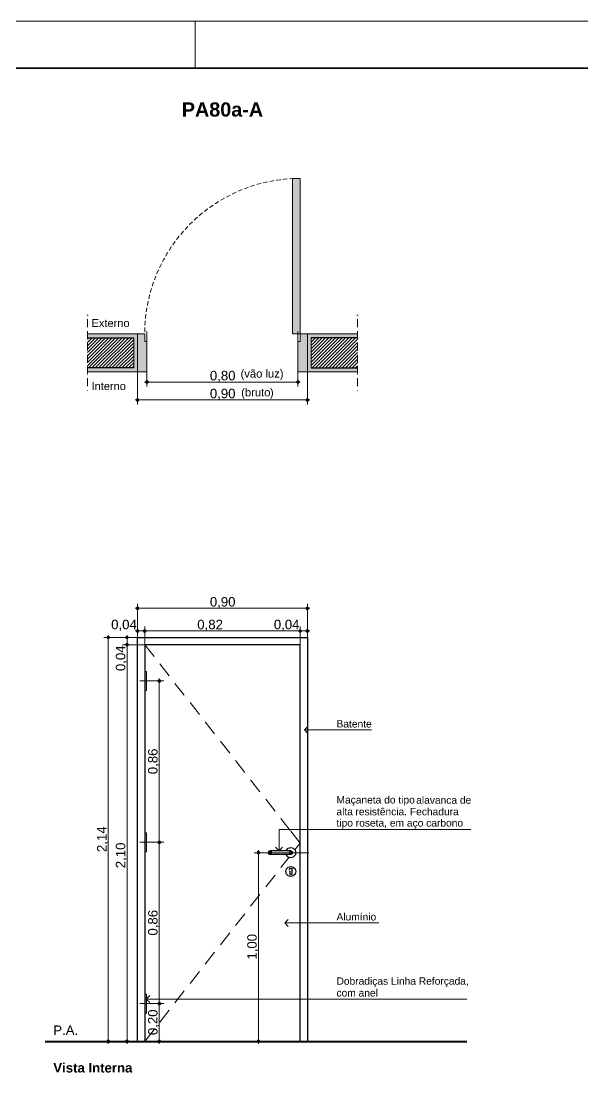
# Paper-space layout 'CAPS I e II_ FL 08.13 DETALHAMENTO DE PORTAS ' of a CAD drawing. Header units: metres. Extents: x 0 to 1400, y 0 to 841.
# Drawn here: x 292.6 to 411.7, y 617.6 to 841 of the extents above; entities that cross this region are included whole.
import ezdxf
from ezdxf.xclip import XClip

# ---------------------------------------------------------------- set-up
doc = ezdxf.new("R2010")
doc.units = ezdxf.units.M
doc.header["$MEASUREMENT"] = 0
doc.header["$XCLIPFRAME"] = 0
doc.linetypes.add('Achse', pattern=[0.0023, 0, -0.0008, 0.0015, 0])
doc.linetypes.add('Dashed', pattern=[0.0014, 0.0009, -0.0005])
for name, color, linetype, lineweight in [('0_Caneta_No__1', 7, 'Continuous', 35), ('0_Caneta_No__10', 7, 'Continuous', 5), ('0_Caneta_No__241', 7, 'Continuous', 13), ('0_Caneta_No__3', 7, 'Continuous', 25), ('0_Caneta_No__5', 7, 'Continuous', 20), ('0_Caneta_No__7', 7, 'Continuous', 13), ('0_Caneta_No__8', 7, 'Continuous', 9), ('0_Caneta_No__99', 7, 'Continuous', 20)]:
    doc.layers.add(name, color=color, linetype=linetype, lineweight=lineweight)
for name, color, linetype, lineweight, true_color in [('0_Caneta_No__25', 7, 'Continuous', 13, 0x982312), ('0_Caneta_No__9', 7, 'Continuous', 9, 0x020202), ('0_Caneta_No__97', 7, 'Continuous', 13, 0x6b6b6b)]:
    doc.layers.add(name, color=color, linetype=linetype, lineweight=lineweight, true_color=true_color)
doc.styles.add('GENERATED_STYLE_1', font='arial.ttf')
doc.styles.add('GENERATED_STYLE_2', font='arial.ttf')
pattern_1 = [(45, (27.60237, 827.6281), (-0.3535534, 0.3535534), [])]

# ---------------------------------------------------------------- blocks, each defined once
blk = doc.blocks.new('Drawing_1_1', base_point=(27.6, 827.63))
at = {"linetype": 'Continuous', "lineweight": 0, "ltscale": 1000, "true_color": 0xffffff}
for points in [[(351.74, 807.65), (350.14, 807.65), (350.14, 774.69), (351.74, 774.69)], [(306.63, 774.69), (306.63, 773.89), (316.46, 773.89), (316.46, 767.49), (306.63, 767.49), (306.63, 766.69), (317.26, 766.69), (317.26, 774.69)], [(319.26, 766.69), (319.26, 773.09), (318.78, 773.09), (318.78, 774.69), (317.26, 774.69), (317.26, 766.69)], [(353.26, 766.69), (353.26, 774.69), (351.74, 774.69), (351.74, 773.09), (351.26, 773.09), (351.26, 766.69)], [(363.88, 774.69), (353.26, 774.69), (353.26, 766.69), (363.88, 766.69), (363.88, 767.49), (354.06, 767.49), (354.06, 773.89), (363.88, 773.89)], [(319.18, 703.14), (318.78, 703.14), (318.78, 699.14), (319.18, 699.14)], [(319.18, 668.94), (318.78, 668.94), (318.78, 664.94), (319.18, 664.94)], [(319.18, 634.74), (318.78, 634.74), (318.78, 630.74), (319.18, 630.74)]]:
    blk.add_hatch(color=7, dxfattribs=at).paths.add_polyline_path(points)
at = {"linetype": 'Continuous', "lineweight": 0, "ltscale": 1000, "true_color": 0x000000}
h = blk.add_hatch(dxfattribs=at)
h.set_pattern_fill('common_brick_0001', color=18, style=0, pattern_type=2)
h.set_pattern_definition(pattern_1)
h.paths.add_polyline_path([(316.46, 773.89), (306.63, 773.89), (306.63, 767.49), (316.46, 767.49)])
h = blk.add_hatch(dxfattribs=at)
h.set_pattern_fill('common_brick_0001', color=18, style=0, pattern_type=2)
h.set_pattern_definition(pattern_1)
h.paths.add_polyline_path([(354.06, 773.89), (354.06, 767.49), (363.88, 767.49), (363.88, 773.89)])
at = {"layer": '0_Caneta_No__25', "linetype": 'Continuous', "lineweight": 13, "ltscale": 1000, "true_color": 0x982312}
for points in [[(319.01, 764.49), (319.02, 764.39), (319.08, 764.31), (319.16, 764.26), (319.26, 764.24), (319.35, 764.26), (319.43, 764.31), (319.49, 764.39), (319.51, 764.49), (319.49, 764.58), (319.43, 764.66), (319.35, 764.72), (319.26, 764.74), (319.16, 764.72), (319.08, 764.66), (319.02, 764.58)], [(351.01, 764.49), (351.02, 764.39), (351.08, 764.31), (351.16, 764.26), (351.26, 764.24), (351.35, 764.26), (351.43, 764.31), (351.49, 764.39), (351.51, 764.49), (351.49, 764.58), (351.43, 764.66), (351.35, 764.72), (351.26, 764.74), (351.16, 764.72), (351.08, 764.66), (351.02, 764.58)], [(317.01, 760.69), (317.02, 760.59), (317.08, 760.51), (317.16, 760.46), (317.26, 760.44), (317.35, 760.46), (317.43, 760.51), (317.49, 760.59), (317.51, 760.69), (317.49, 760.78), (317.43, 760.87), (317.35, 760.92), (317.26, 760.94), (317.16, 760.92), (317.08, 760.87), (317.02, 760.78)], [(353.01, 760.69), (353.02, 760.59), (353.08, 760.51), (353.16, 760.46), (353.26, 760.44), (353.35, 760.46), (353.43, 760.51), (353.49, 760.59), (353.51, 760.69), (353.49, 760.78), (353.43, 760.87), (353.35, 760.92), (353.26, 760.94), (353.16, 760.92), (353.08, 760.87), (353.02, 760.78)], [(317.01, 716.54), (317.02, 716.44), (317.08, 716.36), (317.16, 716.31), (317.26, 716.29), (317.35, 716.31), (317.43, 716.36), (317.49, 716.44), (317.51, 716.54), (317.49, 716.63), (317.43, 716.72), (317.35, 716.77), (317.26, 716.79), (317.16, 716.77), (317.08, 716.72), (317.02, 716.63)], [(353.01, 716.54), (353.02, 716.44), (353.08, 716.36), (353.16, 716.31), (353.26, 716.29), (353.35, 716.31), (353.43, 716.36), (353.49, 716.44), (353.51, 716.54), (353.49, 716.63), (353.43, 716.72), (353.35, 716.77), (353.26, 716.79), (353.16, 716.77), (353.08, 716.72), (353.02, 716.63)], [(310.81, 710.34), (310.82, 710.24), (310.88, 710.16), (310.96, 710.11), (311.06, 710.09), (311.15, 710.11), (311.23, 710.16), (311.29, 710.24), (311.31, 710.34), (311.29, 710.43), (311.23, 710.52), (311.15, 710.57), (311.06, 710.59), (310.96, 710.57), (310.88, 710.52), (310.82, 710.43)], [(314.78, 710.34), (314.79, 710.24), (314.85, 710.16), (314.93, 710.11), (315.03, 710.09), (315.12, 710.11), (315.2, 710.16), (315.26, 710.24), (315.28, 710.34), (315.26, 710.43), (315.2, 710.52), (315.12, 710.57), (315.03, 710.59), (314.93, 710.57), (314.85, 710.52), (314.79, 710.43)], [(317.01, 711.73), (317.02, 711.64), (317.08, 711.55), (317.16, 711.5), (317.26, 711.48), (317.35, 711.5), (317.43, 711.55), (317.49, 711.64), (317.51, 711.73), (317.49, 711.83), (317.43, 711.91), (317.35, 711.96), (317.26, 711.98), (317.16, 711.96), (317.08, 711.91), (317.02, 711.83)], [(318.53, 711.73), (318.54, 711.64), (318.6, 711.55), (318.68, 711.5), (318.78, 711.48), (318.87, 711.5), (318.95, 711.55), (319.01, 711.64), (319.03, 711.73), (319.01, 711.83), (318.95, 711.91), (318.87, 711.96), (318.78, 711.98), (318.68, 711.96), (318.6, 711.91), (318.54, 711.83)], [(351.49, 711.73), (351.5, 711.64), (351.56, 711.55), (351.64, 711.5), (351.74, 711.48), (351.83, 711.5), (351.91, 711.55), (351.97, 711.64), (351.99, 711.73), (351.97, 711.83), (351.91, 711.91), (351.83, 711.96), (351.74, 711.98), (351.64, 711.96), (351.56, 711.91), (351.5, 711.83)], [(353.01, 711.73), (353.02, 711.64), (353.08, 711.55), (353.16, 711.5), (353.26, 711.48), (353.35, 711.5), (353.43, 711.55), (353.49, 711.64), (353.51, 711.73), (353.49, 711.83), (353.43, 711.91), (353.35, 711.96), (353.26, 711.98), (353.16, 711.96), (353.08, 711.91), (353.02, 711.83)], [(314.78, 708.82), (314.79, 708.72), (314.85, 708.64), (314.93, 708.59), (315.03, 708.57), (315.12, 708.59), (315.2, 708.64), (315.26, 708.72), (315.28, 708.82), (315.26, 708.91), (315.2, 709), (315.12, 709.05), (315.03, 709.07), (314.93, 709.05), (314.85, 709), (314.79, 708.91)], [(321.61, 701.14), (321.63, 701.04), (321.68, 700.96), (321.76, 700.91), (321.86, 700.89), (321.95, 700.91), (322.03, 700.96), (322.09, 701.04), (322.11, 701.14), (322.09, 701.23), (322.03, 701.32), (321.95, 701.37), (321.86, 701.39), (321.76, 701.37), (321.68, 701.32), (321.63, 701.23)], [(321.61, 666.94), (321.63, 666.84), (321.68, 666.76), (321.76, 666.71), (321.86, 666.69), (321.95, 666.71), (322.03, 666.76), (322.09, 666.84), (322.11, 666.94), (322.09, 667.03), (322.03, 667.12), (321.95, 667.17), (321.86, 667.19), (321.76, 667.17), (321.68, 667.12), (321.63, 667.03)], [(342.64, 664.74), (342.66, 664.64), (342.71, 664.56), (342.79, 664.51), (342.89, 664.49), (342.98, 664.51), (343.06, 664.56), (343.12, 664.64), (343.14, 664.74), (343.12, 664.83), (343.06, 664.92), (342.98, 664.97), (342.89, 664.99), (342.79, 664.97), (342.71, 664.92), (342.66, 664.83)], [(321.61, 632.74), (321.63, 632.64), (321.68, 632.56), (321.76, 632.51), (321.86, 632.49), (321.95, 632.51), (322.03, 632.56), (322.09, 632.64), (322.11, 632.74), (322.09, 632.83), (322.03, 632.92), (321.95, 632.97), (321.86, 632.99), (321.76, 632.97), (321.68, 632.92), (321.63, 632.83)], [(310.81, 624.74), (310.82, 624.64), (310.88, 624.56), (310.96, 624.51), (311.06, 624.49), (311.15, 624.51), (311.23, 624.56), (311.29, 624.64), (311.31, 624.74), (311.29, 624.83), (311.23, 624.92), (311.15, 624.97), (311.06, 624.99), (310.96, 624.97), (310.88, 624.92), (310.82, 624.83)], [(314.78, 624.74), (314.79, 624.64), (314.85, 624.56), (314.93, 624.51), (315.03, 624.49), (315.12, 624.51), (315.2, 624.56), (315.26, 624.64), (315.28, 624.74), (315.26, 624.83), (315.2, 624.92), (315.12, 624.97), (315.03, 624.99), (314.93, 624.97), (314.85, 624.92), (314.79, 624.83)], [(321.61, 624.74), (321.63, 624.64), (321.68, 624.56), (321.76, 624.51), (321.86, 624.49), (321.95, 624.51), (322.03, 624.56), (322.09, 624.64), (322.11, 624.74), (322.09, 624.83), (322.03, 624.92), (321.95, 624.97), (321.86, 624.99), (321.76, 624.97), (321.68, 624.92), (321.63, 624.83)], [(342.64, 624.74), (342.66, 624.64), (342.71, 624.56), (342.79, 624.51), (342.89, 624.49), (342.98, 624.51), (343.06, 624.56), (343.12, 624.64), (343.14, 624.74), (343.12, 624.83), (343.06, 624.92), (342.98, 624.97), (342.89, 624.99), (342.79, 624.97), (342.71, 624.92), (342.66, 624.83)]]:
    blk.add_hatch(color=24, dxfattribs=at).paths.add_polyline_path(points)
at = {"layer": '0_Caneta_No__1', "color": 7, "linetype": 'Continuous', "lineweight": 40, "ltscale": 1000}
blk.add_line((297.68, 624.74), (387.09, 624.74), dxfattribs=at)
at = {"layer": '0_Caneta_No__10', "color": 7, "linetype": 'Continuous', "lineweight": 5, "ltscale": 1000}
for p, q in [((319.18, 703.14), (318.78, 703.14)), ((318.78, 703.14), (318.78, 699.14)), ((319.18, 699.14), (319.18, 703.14)), ((318.78, 699.14), (319.18, 699.14)), ((319.18, 668.94), (318.78, 668.94)), ((318.78, 668.94), (318.78, 664.94)), ((319.18, 664.94), (319.18, 668.94)), ((318.78, 664.94), (319.18, 664.94)), ((319.18, 634.74), (318.78, 634.74)), ((318.78, 634.74), (318.78, 630.74)), ((319.18, 630.74), (319.18, 634.74)), ((318.78, 630.74), (319.18, 630.74))]:
    blk.add_line(p, q, dxfattribs=at)
at = {"layer": '0_Caneta_No__241', "color": 7, "linetype": 'Achse', "lineweight": 13, "ltscale": 1000}
for p, q in [((306.63, 778.69), (306.63, 762.69)), ((363.88, 778.69), (363.88, 762.69))]:
    blk.add_line(p, q, dxfattribs=at)
at = {"layer": '0_Caneta_No__241', "color": 7, "linetype": 'Continuous', "lineweight": 13, "ltscale": 1000}
for p, q in [((306.63, 774.69), (317.26, 774.69)), ((316.46, 773.89), (316.46, 767.49)), ((317.26, 774.69), (317.26, 766.69)), ((363.88, 774.69), (353.26, 774.69)), ((353.26, 774.69), (353.26, 766.69)), ((354.06, 773.89), (354.06, 767.49)), ((317.26, 766.69), (306.63, 766.69)), ((353.26, 766.69), (363.88, 766.69)), ((318.78, 708.82), (320.75, 706.3)), ((321.98, 704.73), (323.96, 702.21)), ((325.19, 700.63), (327.17, 698.12)), ((328.4, 696.54), (330.37, 694.02)), ((331.61, 692.45), (333.58, 689.93)), ((334.82, 688.36), (336.79, 685.84)), ((338.03, 684.27), (340, 681.75)), ((341.23, 680.17), (343.21, 677.66)), ((344.44, 676.08), (346.42, 673.56)), ((347.65, 671.99), (349.63, 669.47)), ((349.76, 669.3), (351.74, 666.78)), ((350.61, 665.34), (351.74, 666.78)), ((347.65, 661.57), (349.37, 663.76)), ((344.44, 657.48), (346.42, 660)), ((341.23, 653.38), (343.21, 655.9)), ((338.03, 649.29), (340, 651.81)), ((334.82, 645.2), (336.79, 647.72)), ((331.61, 641.11), (333.58, 643.63)), ((328.4, 637.02), (330.37, 639.53)), ((325.19, 632.92), (327.17, 635.44)), ((321.98, 628.83), (323.96, 631.35)), ((318.78, 624.74), (320.75, 627.26))]:
    blk.add_line(p, q, dxfattribs=at)
at = {"layer": '0_Caneta_No__25', "color": 24, "linetype": 'Continuous', "lineweight": 13, "ltscale": 1000, "true_color": 0x982312}
for p, q in [((319.26, 764.74), (319.26, 775.17)), ((351.26, 764.74), (351.26, 775.17)), ((317.26, 760.94), (317.26, 771.38)), ((353.26, 760.94), (353.26, 771.38)), ((318.76, 764.49), (319.01, 764.49)), ((319.26, 763.55), (319.26, 764.24)), ((319.51, 764.49), (351.01, 764.49)), ((351.26, 763.55), (351.26, 764.24)), ((351.51, 764.49), (351.76, 764.49)), ((316.76, 760.69), (317.01, 760.69)), ((317.26, 759.75), (317.26, 760.44)), ((317.51, 760.69), (353.01, 760.69)), ((353.26, 759.75), (353.26, 760.44)), ((353.51, 760.69), (353.76, 760.69)), ((317.26, 716.79), (317.26, 717.48)), ((353.26, 716.79), (353.26, 717.48)), ((316.76, 716.54), (317.01, 716.54)), ((317.26, 705.85), (317.26, 716.29)), ((317.51, 716.54), (353.01, 716.54)), ((353.26, 705.85), (353.26, 716.29)), ((353.51, 716.54), (353.76, 716.54)), ((317.26, 711.98), (317.26, 712.67)), ((318.78, 711.98), (318.78, 712.67)), ((351.74, 711.98), (351.74, 712.67)), ((353.26, 711.98), (353.26, 712.67)), ((310.81, 710.34), (310.12, 710.34)), ((311.06, 710.59), (311.06, 710.84)), ((321.74, 710.34), (311.31, 710.34)), ((314.78, 710.34), (314.09, 710.34)), ((315.03, 710.59), (315.03, 710.84)), ((325.71, 710.34), (315.28, 710.34)), ((316.76, 711.73), (317.01, 711.73)), ((317.26, 701.04), (317.26, 711.48)), ((317.51, 711.73), (318.53, 711.73)), ((318.78, 701.04), (318.78, 711.48)), ((319.03, 711.73), (351.49, 711.73)), ((351.74, 701.04), (351.74, 711.48)), ((351.99, 711.73), (353.01, 711.73)), ((353.26, 701.04), (353.26, 711.48)), ((353.51, 711.73), (353.76, 711.73)), ((311.06, 624.99), (311.06, 710.09)), ((314.78, 708.82), (314.09, 708.82)), ((315.03, 709.07), (315.03, 710.09)), ((315.03, 624.99), (315.03, 708.57)), ((325.71, 708.82), (315.28, 708.82)), ((321.86, 701.39), (321.86, 701.64)), ((321.61, 701.14), (317.77, 701.14)), ((321.86, 667.19), (321.86, 700.89)), ((322.8, 701.14), (322.11, 701.14)), ((352.62, 690.74), (353.37, 691.49)), ((352.62, 690.74), (359.33, 690.74)), ((352.62, 690.74), (353.37, 689.99)), ((359.33, 690.74), (366.86, 690.74)), ((347.25, 665.14), (347.25, 669.68)), ((347.25, 669.68), (359.33, 669.68)), ((359.33, 669.68), (387.89, 669.68)), ((321.61, 666.94), (317.77, 666.94)), ((321.86, 632.99), (321.86, 666.69)), ((322.8, 666.94), (322.11, 666.94)), ((347.25, 665.14), (346.5, 665.89)), ((347.25, 665.14), (348, 665.89)), ((342.64, 664.74), (341.95, 664.74)), ((342.89, 664.99), (342.89, 665.24)), ((342.89, 624.99), (342.89, 664.49)), ((353.57, 664.74), (343.14, 664.74)), ((348.45, 649.84), (349.2, 650.59)), ((348.45, 649.84), (355.26, 649.84)), ((348.45, 649.84), (349.2, 649.09)), ((355.26, 649.84), (359.33, 649.84)), ((359.33, 649.84), (368.39, 649.84)), ((319.11, 633.72), (319.86, 634.47)), ((321.61, 632.74), (317.77, 632.74)), ((319.11, 633.72), (354.25, 633.72)), ((319.11, 633.72), (319.86, 632.97)), ((321.86, 624.99), (321.86, 632.49)), ((322.8, 632.74), (322.11, 632.74)), ((354.25, 633.72), (359.33, 633.72)), ((359.33, 633.72), (387.06, 633.72)), ((310.81, 624.74), (310.12, 624.74)), ((311.06, 624.24), (311.06, 624.49)), ((321.74, 624.74), (311.31, 624.74)), ((314.78, 624.74), (314.09, 624.74)), ((315.03, 624.24), (315.03, 624.49)), ((325.71, 624.74), (315.28, 624.74)), ((321.61, 624.74), (317.77, 624.74)), ((321.86, 624.24), (321.86, 624.49)), ((322.8, 624.74), (322.11, 624.74)), ((342.64, 624.74), (341.95, 624.74)), ((342.89, 624.24), (342.89, 624.49)), ((353.57, 624.74), (343.14, 624.74))]:
    blk.add_line(p, q, dxfattribs=at)
for centre in [(319.26, 764.49), (351.26, 764.49), (317.26, 760.69), (353.26, 760.69), (317.26, 716.54), (353.26, 716.54), (311.06, 710.34), (315.03, 710.34), (317.26, 711.73), (318.78, 711.73), (351.74, 711.73), (353.26, 711.73), (315.03, 708.82), (321.86, 701.14), (321.86, 666.94), (342.89, 664.74), (321.86, 632.74), (311.06, 624.74), (315.03, 624.74), (321.86, 624.74), (342.89, 624.74)]:
    blk.add_circle(centre, 0.25, dxfattribs=at)
at = {"layer": '0_Caneta_No__3', "color": 7, "linetype": 'Continuous', "lineweight": 30, "ltscale": 1000}
for p, q in [((306.63, 773.89), (316.46, 773.89)), ((363.88, 773.89), (354.06, 773.89)), ((316.46, 767.49), (306.63, 767.49)), ((354.06, 767.49), (363.88, 767.49)), ((317.26, 624.74), (317.26, 710.34)), ((317.26, 710.34), (353.26, 710.34)), ((353.26, 710.34), (353.26, 624.74)), ((351.74, 708.82), (318.78, 708.82)), ((318.78, 708.82), (318.78, 624.74)), ((351.74, 624.74), (351.74, 708.82)), ((348.8, 665.28), (349.2, 665.67)), ((349.2, 665.67), (349.74, 665.82)), ((349.74, 665.82), (350.28, 665.67)), ((350.28, 665.67), (350.67, 665.28)), ((345.05, 665.02), (344.94, 664.74)), ((344.94, 664.74), (345.05, 664.46)), ((345.11, 665.02), (345, 664.74)), ((345, 664.74), (345.11, 664.46)), ((345.34, 665.14), (345.05, 665.02)), ((345.05, 664.46), (345.34, 664.34)), ((345.31, 665.02), (345.22, 664.74)), ((345.22, 664.74), (345.31, 664.46)), ((345.38, 665.14), (345.34, 665.14)), ((345.38, 664.34), (345.34, 664.34)), ((345.51, 665.14), (345.38, 665.14)), ((345.51, 664.34), (345.38, 664.34)), ((345.71, 665.14), (345.51, 665.14)), ((345.71, 664.34), (345.51, 664.34)), ((345.6, 665.02), (345.55, 664.74)), ((345.55, 664.74), (345.6, 664.46)), ((345.94, 665.14), (345.71, 665.14)), ((345.94, 664.34), (345.71, 664.34)), ((349.14, 665.14), (345.94, 665.14)), ((349.14, 664.34), (345.94, 664.34)), ((348.76, 665.14), (348.8, 665.28)), ((348.8, 664.2), (348.76, 664.34)), ((349.2, 663.8), (348.8, 664.2)), ((349.37, 665.14), (349.14, 665.14)), ((349.37, 664.34), (349.14, 664.34)), ((349.74, 663.66), (349.2, 663.8)), ((349.56, 665.14), (349.37, 665.14)), ((349.56, 664.34), (349.37, 664.34)), ((349.48, 665.02), (349.52, 664.74)), ((349.52, 664.74), (349.48, 664.46)), ((349.69, 665.14), (349.56, 665.14)), ((349.69, 664.34), (349.56, 664.34)), ((349.74, 665.14), (349.69, 665.14)), ((349.74, 664.34), (349.69, 664.34)), ((349.74, 665.14), (350.02, 665.02)), ((350.02, 664.46), (349.74, 664.34)), ((350.28, 663.8), (349.74, 663.66)), ((349.76, 665.02), (349.85, 664.74)), ((349.85, 664.74), (349.76, 664.46)), ((349.96, 665.02), (350.07, 664.74)), ((350.07, 664.74), (349.96, 664.46)), ((350.02, 665.02), (350.14, 664.74)), ((350.14, 664.74), (350.02, 664.46)), ((350.67, 664.2), (350.28, 663.8)), ((350.67, 665.28), (350.82, 664.74)), ((350.82, 664.74), (350.67, 664.2)), ((348.66, 660.74), (348.8, 661.28)), ((348.8, 661.28), (349.2, 661.67)), ((349.2, 661.67), (349.74, 661.82)), ((349.44, 661.13), (349.47, 661.2)), ((349.47, 661.2), (349.52, 661.35)), ((349.52, 661.35), (349.74, 661.44)), ((349.74, 661.82), (350.28, 661.67)), ((349.74, 661.44), (349.95, 661.35)), ((349.95, 661.35), (350, 661.2)), ((350, 661.2), (350.03, 661.13)), ((350.28, 661.67), (350.67, 661.28)), ((350.67, 661.28), (350.82, 660.74)), ((348.8, 660.2), (348.66, 660.74)), ((349.2, 659.8), (348.8, 660.2)), ((349.74, 659.66), (349.2, 659.8)), ((349.54, 660.85), (349.54, 660.92)), ((349.54, 660.85), (349.54, 660.74)), ((349.54, 660.74), (349.54, 660.62)), ((349.54, 660.62), (349.54, 660.39)), ((349.54, 660.39), (349.54, 660.24)), ((349.59, 660.1), (349.54, 660.24)), ((349.74, 660.04), (349.59, 660.1)), ((349.88, 660.1), (349.74, 660.04)), ((350.28, 659.8), (349.74, 659.66)), ((349.94, 660.24), (349.88, 660.1)), ((350.03, 661.13), (349.94, 660.92)), ((349.94, 660.92), (349.94, 660.85)), ((349.94, 660.85), (349.94, 660.74)), ((349.94, 660.74), (349.94, 660.62)), ((349.94, 660.62), (349.94, 660.39)), ((349.94, 660.39), (349.94, 660.24)), ((350.67, 660.2), (350.28, 659.8)), ((350.82, 660.74), (350.67, 660.2)), ((318.78, 624.74), (317.26, 624.74)), ((318.78, 624.74), (351.74, 624.74)), ((353.26, 624.74), (351.74, 624.74))]:
    blk.add_line(p, q, dxfattribs=at)
at = {"layer": '0_Caneta_No__9', "color": 18, "linetype": 'Continuous', "lineweight": 9, "ltscale": 1000, "true_color": 0x020202}
for p, q in [((350.14, 774.69), (350.14, 807.65)), ((350.14, 807.65), (351.74, 807.65)), ((351.74, 807.65), (351.74, 774.69)), ((318.78, 774.69), (317.26, 774.69)), ((317.26, 774.69), (317.26, 766.69)), ((318.78, 773.09), (318.78, 774.69)), ((319.26, 773.09), (318.78, 773.09)), ((319.26, 766.69), (319.26, 773.09)), ((351.74, 774.69), (350.14, 774.69)), ((351.74, 773.09), (351.26, 773.09)), ((351.26, 773.09), (351.26, 766.69)), ((353.26, 774.69), (351.74, 774.69)), ((351.74, 774.69), (351.74, 773.09)), ((353.26, 766.69), (353.26, 774.69)), ((317.26, 766.69), (319.26, 766.69)), ((351.26, 766.69), (353.26, 766.69))]:
    blk.add_line(p, q, dxfattribs=at)
at = {"layer": '0_Caneta_No__97', "color": 251, "linetype": 'Dashed', "lineweight": 13, "ltscale": 1000, "true_color": 0x6b6b6b}
blk.add_arc((351.74, 774.69), 32.96, 90, 180, dxfattribs=at)
at = {"layer": '0_Caneta_No__1', "color": 7, "linetype": 'Continuous', "lineweight": 40}
for s, insert, char_height, attachment_point, style in [('\\A1;{\\pqc;\\fArial|b1|i0|c0|p0;\\W1.000000;PA80a-A}', (335.26, 822.24), 3, 5, 'GENERATED_STYLE_2'), ('\\A1;{\\pql;\\pt0;\\fArial|b0|i0|c0|p0;\\W1.000000;Dobradiças Linha Reforçada,}', (359.43, 636.28), 1.55, 7, 'GENERATED_STYLE_1'), ('\\A1;{\\pql;\\pt0;\\fArial|b0|i0|c0|p0;\\W1.000000;com anel}', (359.43, 634.23), 1.55, 7, 'GENERATED_STYLE_1')]:
    blk.add_mtext(s, dxfattribs=dict(at, insert=insert, char_height=char_height, attachment_point=attachment_point, style=style))
at = {"layer": '0_Caneta_No__25', "color": 24, "linetype": 'Continuous', "lineweight": 13, "true_color": 0x982312, "attachment_point": 7, "style": 'GENERATED_STYLE_1'}
for s, insert, char_height in [('\\A1;{\\pql;\\pt0;\\fArial|b0|i0|c0|p0;\\W1.000000;Externo}', (307.51, 776.13), 1.6737), ('\\A1;{\\pql;\\pt0;\\fArial|b0|i0|c0|p0;\\W1.000000;0,80}', (332.59, 764.48), 2), ('\\A1;{\\pql;\\pt0;\\fArial|b0|i0|c0|p0;\\W1.000000;(vão luz)}', (339.1, 764.92), 1.7), ('\\A1;{\\pql;\\pt0;\\fArial|b0|i0|c0|p0;\\W1.000000;Interno}', (307.51, 762.77), 1.6737), ('\\A1;{\\pql;\\pt0;\\fArial|b0|i0|c0|p0;\\W1.000000;0,90}', (332.59, 760.69), 2), ('\\A1;{\\pql;\\pt0;\\fArial|b0|i0|c0|p0;\\W1.000000;(bruto}', (339.23, 760.94), 1.7), ('\\A1;{\\pql;\\pt0;\\fArial|b0|i0|c0|p0;\\W1.000000;)}', (345.32, 760.94), 1.7), ('\\A1;{\\pql;\\pt0;\\fArial|b0|i0|c0|p0;\\W1.000000;0,90}', (332.59, 716.54), 2), ('\\A1;{\\pql;\\pt0;\\fArial|b0|i0|c0|p0;\\W1.000000;0,04}', (311.67, 711.73), 2), ('\\A1;{\\pql;\\pt0;\\fArial|b0|i0|c0|p0;\\W1.000000;0,82}', (329.92, 711.73), 2), ('\\A1;{\\pql;\\pt0;\\fArial|b0|i0|c0|p0;\\W1.000000;0,04}', (346.15, 711.73), 2)]:
    blk.add_mtext(s, dxfattribs=dict(at, insert=insert, char_height=char_height))
at = {"layer": '0_Caneta_No__25', "color": 24, "linetype": 'Continuous', "lineweight": 13, "true_color": 0x982312, "char_height": 2, "attachment_point": 7, "rotation": 90, "style": 'GENERATED_STYLE_1'}
for s, insert in [('\\A1;{\\pql;\\pt0;\\fArial|b0|i0|c0|p0;\\W1.000000;0,04}', (315.03, 703.23)), ('\\A1;{\\pql;\\pt0;\\fArial|b0|i0|c0|p0;\\W1.000000;0,86}', (321.86, 681.37)), ('\\A1;{\\pql;\\pt0;\\fArial|b0|i0|c0|p0;\\W1.000000;2,14}', (311.06, 664.87)), ('\\A1;{\\pql;\\pt0;\\fArial|b0|i0|c0|p0;\\W1.000000;2,10}', (315.03, 661.44)), ('\\A1;{\\pql;\\pt0;\\fArial|b0|i0|c0|p0;\\W1.000000;0,86}', (321.86, 647.17)), ('\\A1;{\\pql;\\pt0;\\fArial|b0|i0|c0|p0;\\W1.000000;1,00}', (342.89, 642.07)), ('\\A1;{\\pql;\\pt0;\\fArial|b0|i0|c0|p0;\\W1.000000;0,20}', (321.86, 626.07))]:
    blk.add_mtext(s, dxfattribs=dict(at, insert=insert))
at = {"layer": '0_Caneta_No__5', "color": 7, "linetype": 'Continuous', "lineweight": 20, "char_height": 2, "attachment_point": 7}
for s, insert, style in [('\\A1;{\\pql;\\pt0;\\fArial|b0|i0|c0|p0;\\W1.000000;P.A.}', (299.4, 626.11), 'GENERATED_STYLE_1'), ('\\A1;{\\pql;\\pt0;\\fArial|b1|i0|c0|p0;\\W1.000000;Vista Interna}', (299.4, 618.12), 'GENERATED_STYLE_2')]:
    blk.add_mtext(s, dxfattribs=dict(at, insert=insert, style=style))
at = {"layer": '0_Caneta_No__99', "color": 7, "linetype": 'Continuous', "lineweight": 20, "char_height": 1.55, "attachment_point": 7, "style": 'GENERATED_STYLE_1'}
for s, insert in [('\\A1;{\\pql;\\pt0;\\fArial|b0|i0|c0|p0;\\W1.000000;Batente}', (359.43, 691.25)), ('\\A1;{\\pql;\\pt0;\\fArial|b0|i0|c0|p0;\\W1.000000;Maçaneta do tipo}', (359.43, 674.69)), ('\\A1;{\\pql;\\pt0;\\fArial|b0|i0|c0|p0;\\W1.000000; }', (375.74, 675.11)), ('\\A1;{\\pql;\\pt0;\\fArial|b0|i0|c0|p0;\\W1.000000;alavanca de}', (376.33, 675.09)), ('\\A1;{\\pql;\\pt0;\\fArial|b0|i0|c0|p0;\\W1.000000;alta}', (359.43, 672.64)), ('\\A1;{\\pql;\\pt0;\\fArial|b0|i0|c0|p0;\\W1.000000; }', (362.85, 672.67)), ('\\A1;{\\pql;\\pt0;\\fArial|b0|i0|c0|p0;\\W1.000000;resistência. Fechadura}', (363.44, 672.64)), ('\\A1;{\\pql;\\pt0;\\fArial|b0|i0|c0|p0;\\W1.000000;tipo roseta, em aço carbono}', (359.43, 669.8)), ('\\A1;{\\pql;\\pt0;\\fArial|b0|i0|c0|p0;\\W1.000000;Alumínio}', (359.43, 650.35)), ('\\A1;{\\pql;\\pt0;\\fArial|b0|i0|c0|p0;\\W1.000000; }', (367.7, 650.38))]:
    blk.add_mtext(s, dxfattribs=dict(at, insert=insert))

psp = doc.layouts.new('CAPS I e II_ FL 08.13 DETALHAMENTO DE PORTAS ')

# ---------------------------------------------------------------- linework, layer by layer
at = {"layer": '0_Caneta_No__1', "color": 7, "linetype": 'Continuous', "lineweight": 35, "ltscale": 1000, "flags": 128}
psp.add_lwpolyline([(1004, 10), (1390, 10), (1390, 305), (1390, 831), (25, 831), (25, 10)], close=True, dxfattribs=at)
at = {"layer": '0_Caneta_No__7', "color": 7, "linetype": 'Continuous', "lineweight": 13, "ltscale": 1000, "flags": 128}
psp.add_lwpolyline([(1400, 0), (1400, 841), (0, 841), (0, 0)], close=True, dxfattribs=at)
at = {"layer": '0_Caneta_No__8', "color": 7, "linetype": 'Continuous', "lineweight": 9, "ltscale": 1000}
psp.add_line((329.5, 831), (329.5, 841), dxfattribs=at)

# ---------------------------------------------------------------- block references
at = {"color": 64, "linetype": 'Continuous', "lineweight": 0, "ltscale": 1000, "true_color": 0x80aa00}
ref = psp.add_blockref('Drawing_1_1', (27.6, 827.63), dxfattribs=at)
XClip(ref).set_block_clipping_path([(27.5923725369, 827.6381340294), (27.5923725369, 136.6125430929), (792.8962344417, 136.6125430929), (792.8962344417, 364.0724860526), (1394.3636701186, 364.0724860526), (1394.3636701186, 827.6381340294)])

doc.saveas('drawing.dxf')
